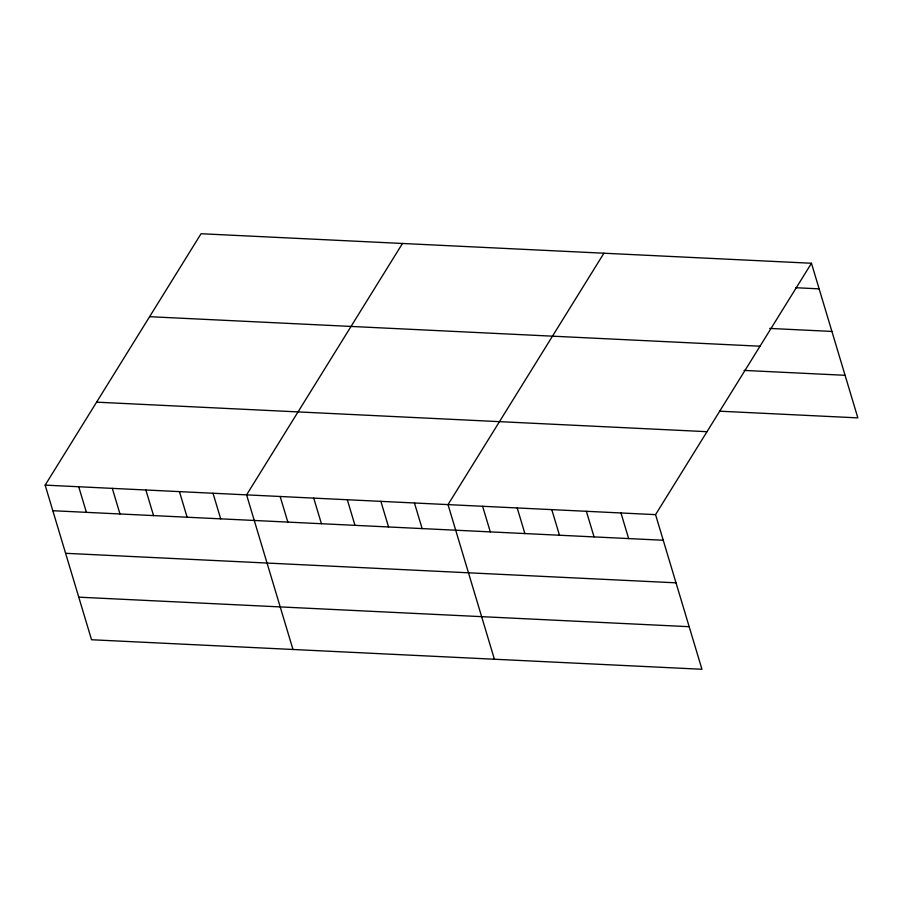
<?xml version="1.0" encoding="UTF-8"?>
<svg xmlns="http://www.w3.org/2000/svg" width="903" height="903" viewBox="0 0 903 903"><rect width="100%" height="100%" fill="white"/><g stroke="black" fill="none" stroke-linecap="round" stroke-linejoin="round"><path stroke-width="1.35" d="M811.458 263.258L655.555 514.642L701.947 669.27L91.542 639.742L45.15 485.125L201.053 233.73L811.458 263.258L857.85 417.875L719.488 411.181M402.49 243.471L246.587 494.867L292.978 649.483M603.926 253.212L448.023 504.608L494.404 659.235M795.622 287.718L819.145 288.858M769.649 328.421L831.911 331.435M149.605 316.693L760.01 346.21M744.072 370.411L845.073 375.298M96.598 402.162L707.004 431.69M45.15 485.125L655.555 514.642M52.837 510.726L663.242 540.254M65.603 553.302L676.008 582.83M78.764 597.165L689.17 626.693M620.971 512.972L628.646 538.583M586.374 511.301L594.061 536.901M551.789 509.631L559.465 535.231M517.205 507.96L524.88 533.56M482.608 506.278L490.295 531.89M414.443 502.982L422.13 528.594M380.874 501.357L388.561 526.968M347.305 499.743L354.981 525.343M313.725 498.117L321.412 523.717M280.156 496.492L287.843 522.092M213.018 493.241L220.693 518.853M179.437 491.616L187.124 517.227M145.868 490.002L153.544 515.602M112.299 488.376L119.975 513.976M78.719 486.751L86.406 512.351"/></g></svg>
